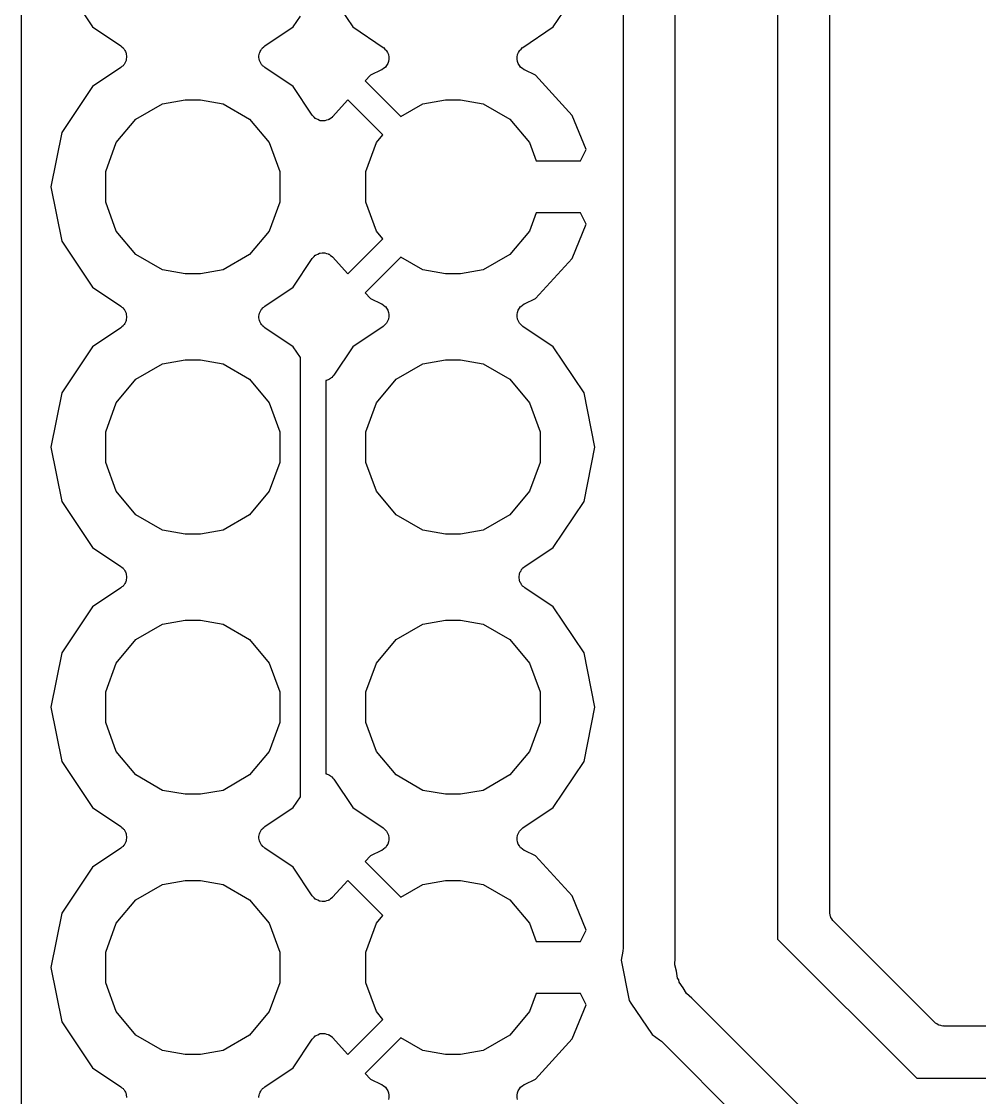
# Model space of a CAD drawing. Extents: x 100.4 to 155.6, y -99.6 to -35.4.
# Drawn here: x 100.56 to 109.91, y -67.5 to -57 of the extents above; entities that cross this region are included whole.
import ezdxf

# ---------------------------------------------------------------- set-up
doc = ezdxf.new("R2010")
doc.units = 0
doc.header["$MEASUREMENT"] = 0
doc.layers.add('BLACK', color=7, linetype='CONTINUOUS')

msp = doc.modelspace()

# ---------------------------------------------------------------- linework, layer by layer
at = {"layer": 'BLACK', "linetype": 'CONTINUOUS'}
for p, q in [((100.558, -94.0329), (100.558, -40.9671)), ((107.939, -48.6013), (107.939, -65.9523)), ((108.447, -65.6892), (108.447, -48.6912)), ((106.939, -66.1375), (106.939, -48.7866)), ((106.431, -49.0496), (106.431, -66.0476)), ((100.951, -56.5999), (101.251, -57.0491)), ((105.749, -57.0491), (106.049, -56.5999)), ((103.606, -56.7717), (103.791, -57.0491)), ((103.209, -57.0491), (103.28, -56.9429)), ((101.251, -57.0491), (101.528, -57.2344)), ((102.932, -57.2344), (103.209, -57.0491)), ((103.791, -57.0491), (104.089, -57.2482)), ((105.451, -57.2482), (105.749, -57.0491)), ((101.528, -57.2344), (101.538, -57.244)), ((102.922, -57.244), (102.932, -57.2344)), ((101.538, -57.244), (101.55, -57.2522)), ((101.55, -57.2522), (101.554, -57.2591)), ((101.554, -57.2591), (101.56, -57.2649)), ((101.56, -57.2649), (101.566, -57.2773)), ((101.566, -57.2773), (101.574, -57.2889)), ((101.574, -57.2889), (101.576, -57.297)), ((101.576, -57.297), (101.58, -57.3045)), ((101.58, -57.3045), (101.581, -57.3182)), ((101.581, -57.3182), (101.584, -57.3317)), ((101.584, -57.3317), (101.584, -57.34)), ((101.584, -57.34), (101.584, -57.3483)), ((102.876, -57.3317), (102.879, -57.3182)), ((102.876, -57.34), (102.876, -57.3317)), ((102.876, -57.3483), (102.876, -57.34)), ((102.879, -57.3182), (102.88, -57.3045)), ((102.88, -57.3045), (102.884, -57.297)), ((102.884, -57.297), (102.886, -57.2889)), ((102.886, -57.2889), (102.894, -57.2773)), ((102.894, -57.2773), (102.9, -57.2649)), ((102.9, -57.2649), (102.906, -57.2591)), ((102.906, -57.2591), (102.91, -57.2522)), ((102.91, -57.2522), (102.922, -57.244)), ((104.089, -57.2482), (104.09, -57.2491)), ((104.09, -57.2491), (104.091, -57.2496)), ((104.091, -57.2496), (104.106, -57.2643)), ((104.106, -57.2643), (104.121, -57.2787)), ((104.121, -57.2787), (104.121, -57.2798)), ((104.121, -57.2798), (104.122, -57.2807)), ((104.122, -57.2807), (104.131, -57.2996)), ((104.131, -57.2996), (104.14, -57.3183)), ((104.14, -57.3183), (104.141, -57.3195)), ((104.141, -57.3195), (104.141, -57.3206)), ((104.141, -57.3206), (104.143, -57.3414)), ((104.143, -57.3414), (104.145, -57.3621)), ((105.395, -57.3621), (105.397, -57.3414)), ((105.397, -57.3414), (105.399, -57.3206)), ((105.399, -57.3195), (105.4, -57.3183)), ((105.399, -57.3206), (105.399, -57.3195)), ((105.4, -57.3183), (105.409, -57.2996)), ((105.409, -57.2996), (105.418, -57.2807)), ((105.418, -57.2807), (105.419, -57.2798)), ((105.419, -57.2787), (105.434, -57.2643)), ((105.419, -57.2798), (105.419, -57.2787)), ((105.434, -57.2643), (105.449, -57.2496)), ((105.449, -57.2496), (105.45, -57.2491)), ((105.45, -57.2491), (105.451, -57.2482)), ((101.528, -57.4456), (101.251, -57.6309)), ((101.538, -57.436), (101.528, -57.4456)), ((101.55, -57.4278), (101.538, -57.436)), ((101.554, -57.4209), (101.55, -57.4278)), ((101.56, -57.4151), (101.554, -57.4209)), ((101.566, -57.4027), (101.56, -57.4151)), ((101.574, -57.3911), (101.566, -57.4027)), ((101.576, -57.383), (101.574, -57.3911)), ((101.58, -57.3755), (101.576, -57.383)), ((101.581, -57.3618), (101.58, -57.3755)), ((101.584, -57.3483), (101.581, -57.3618)), ((102.879, -57.3618), (102.876, -57.3483)), ((102.88, -57.3755), (102.879, -57.3618)), ((102.884, -57.383), (102.88, -57.3755)), ((102.886, -57.3911), (102.884, -57.383)), ((102.894, -57.4027), (102.886, -57.3911)), ((102.9, -57.4151), (102.894, -57.4027)), ((102.906, -57.4209), (102.9, -57.4151)), ((102.91, -57.4278), (102.906, -57.4209)), ((102.922, -57.436), (102.91, -57.4278)), ((102.932, -57.4456), (102.922, -57.436)), ((103.209, -57.6309), (102.932, -57.4456)), ((104.109, -57.4434), (104.091, -57.4554)), ((104.11, -57.4417), (104.109, -57.4424)), ((104.109, -57.4424), (104.109, -57.4434)), ((104.122, -57.4243), (104.11, -57.4417)), ((104.134, -57.4072), (104.122, -57.4243)), ((104.135, -57.405), (104.134, -57.406)), ((104.134, -57.406), (104.134, -57.4072)), ((104.14, -57.3847), (104.135, -57.405)), ((104.145, -57.3646), (104.14, -57.3847)), ((104.145, -57.3621), (104.145, -57.3633)), ((104.145, -57.3633), (104.145, -57.3646)), ((105.395, -57.3633), (105.395, -57.3621)), ((105.395, -57.3646), (105.395, -57.3633)), ((105.4, -57.3847), (105.395, -57.3646)), ((105.405, -57.405), (105.4, -57.3847)), ((105.406, -57.406), (105.405, -57.405)), ((105.406, -57.4072), (105.406, -57.406)), ((105.418, -57.4243), (105.406, -57.4072)), ((105.43, -57.4417), (105.418, -57.4243)), ((105.431, -57.4424), (105.43, -57.4417)), ((105.431, -57.4434), (105.431, -57.4424)), ((105.449, -57.4554), (105.431, -57.4434)), ((103.965, -57.519), (103.913, -57.5764)), ((104.072, -57.4688), (103.965, -57.519)), ((104.073, -57.4681), (104.072, -57.4688)), ((104.075, -57.4677), (104.073, -57.4681)), ((104.091, -57.4554), (104.075, -57.4677)), ((105.465, -57.4677), (105.449, -57.4554)), ((105.467, -57.4681), (105.465, -57.4677)), ((105.468, -57.4688), (105.467, -57.4681)), ((105.575, -57.519), (105.468, -57.4688)), ((105.933, -57.9122), (105.575, -57.519)), ((101.251, -57.6309), (100.951, -58.0801)), ((103.396, -57.9103), (103.209, -57.6309)), ((103.913, -57.5764), (104.016, -57.6793)), ((101.935, -57.7989), (102.156, -57.76)), ((102.156, -57.76), (102.304, -57.76)), ((102.304, -57.76), (102.525, -57.7989)), ((103.745, -57.7614), (103.595, -57.9253)), ((103.839, -57.8561), (103.745, -57.7614)), ((104.016, -57.6793), (104.016, -57.6793)), ((104.016, -57.6793), (104.26, -57.9231)), ((104.475, -57.7989), (104.696, -57.76)), ((104.696, -57.76), (104.844, -57.76)), ((104.844, -57.76), (105.065, -57.7989)), ((101.675, -57.9488), (101.935, -57.7989)), ((102.525, -57.7989), (102.785, -57.9488)), ((104.086, -58.1028), (103.839, -57.8561)), ((103.839, -57.8561), (103.839, -57.8561)), ((104.26, -57.9231), (104.475, -57.7989)), ((105.065, -57.7989), (105.325, -57.9488)), ((101.483, -58.1784), (101.675, -57.9488)), ((102.785, -57.9488), (102.977, -58.1784)), ((103.399, -57.9135), (103.396, -57.9103)), ((103.401, -57.9174), (103.399, -57.9135)), ((103.414, -57.9294), (103.401, -57.9174)), ((103.426, -57.9422), (103.414, -57.9294)), ((103.43, -57.9441), (103.426, -57.9422)), ((103.433, -57.9471), (103.43, -57.9441)), ((103.45, -57.9538), (103.433, -57.9471)), ((103.466, -57.9617), (103.45, -57.9538)), ((103.47, -57.9622), (103.466, -57.9617)), ((103.474, -57.9639), (103.47, -57.9622)), ((103.492, -57.9646), (103.474, -57.9639)), ((103.51, -57.9665), (103.492, -57.9646)), ((103.514, -57.9655), (103.51, -57.9665)), ((103.518, -57.9657), (103.514, -57.9655)), ((103.535, -57.9603), (103.518, -57.9657)), ((103.553, -57.956), (103.535, -57.9603)), ((103.556, -57.9536), (103.553, -57.956)), ((103.56, -57.9523), (103.556, -57.9536)), ((103.574, -57.9414), (103.56, -57.9523)), ((103.589, -57.9315), (103.574, -57.9414)), ((103.592, -57.928), (103.589, -57.9315)), ((103.595, -57.9253), (103.592, -57.928)), ((105.325, -57.9488), (105.517, -58.1784)), ((106.071, -58.2466), (105.933, -57.9122)), ((100.951, -58.0801), (100.845, -58.61)), ((101.38, -58.4601), (101.483, -58.1784)), ((102.977, -58.1784), (103.08, -58.4601)), ((103.92, -58.4601), (104.023, -58.1784)), ((104.023, -58.1784), (104.086, -58.1028)), ((105.517, -58.1784), (105.582, -58.356)), ((106.014, -58.356), (106.071, -58.2466)), ((105.582, -58.356), (106.014, -58.356)), ((101.38, -58.7599), (101.38, -58.4601)), ((103.08, -58.4601), (103.08, -58.7599)), ((103.92, -58.7599), (103.92, -58.4601)), ((100.845, -58.61), (100.951, -59.1399)), ((101.483, -59.0416), (101.38, -58.7599)), ((103.08, -58.7599), (102.977, -59.0416)), ((104.023, -59.0416), (103.92, -58.7599)), ((105.582, -58.864), (105.517, -59.0416)), ((106.014, -58.864), (105.582, -58.864)), ((106.071, -58.9734), (106.014, -58.864)), ((105.933, -59.3078), (106.071, -58.9734)), ((101.675, -59.2712), (101.483, -59.0416)), ((102.977, -59.0416), (102.785, -59.2712)), ((103.745, -59.4586), (104.086, -59.1172)), ((104.086, -59.1172), (104.023, -59.0416)), ((105.517, -59.0416), (105.325, -59.2712)), ((100.951, -59.1399), (101.251, -59.5891)), ((101.935, -59.4211), (101.675, -59.2712)), ((102.785, -59.2712), (102.525, -59.4211)), ((103.209, -59.5891), (103.396, -59.3097)), ((103.396, -59.3097), (103.399, -59.3065)), ((103.399, -59.3065), (103.401, -59.3026)), ((103.401, -59.3026), (103.414, -59.2906)), ((103.414, -59.2906), (103.426, -59.2778)), ((103.426, -59.2778), (103.43, -59.2759)), ((103.43, -59.2759), (103.433, -59.2729)), ((103.433, -59.2729), (103.45, -59.2662)), ((103.45, -59.2662), (103.466, -59.2583)), ((103.466, -59.2583), (103.47, -59.2578)), ((103.47, -59.2578), (103.474, -59.2561)), ((103.474, -59.2561), (103.492, -59.2554)), ((103.492, -59.2554), (103.51, -59.2535)), ((103.51, -59.2535), (103.514, -59.2545)), ((103.514, -59.2545), (103.518, -59.2543)), ((103.518, -59.2543), (103.535, -59.2597)), ((103.535, -59.2597), (103.553, -59.264)), ((103.553, -59.264), (103.556, -59.2664)), ((103.556, -59.2664), (103.56, -59.2677)), ((103.56, -59.2677), (103.574, -59.2786)), ((103.574, -59.2786), (103.589, -59.2885)), ((103.589, -59.2885), (103.592, -59.292)), ((103.592, -59.292), (103.595, -59.2947)), ((103.595, -59.2947), (103.745, -59.4586)), ((104.26, -59.2969), (103.913, -59.6436)), ((104.475, -59.4211), (104.26, -59.2969)), ((105.325, -59.2712), (105.065, -59.4211)), ((105.575, -59.701), (105.933, -59.3078)), ((102.156, -59.46), (101.935, -59.4211)), ((102.525, -59.4211), (102.304, -59.46)), ((104.696, -59.46), (104.475, -59.4211)), ((105.065, -59.4211), (104.844, -59.46)), ((102.304, -59.46), (102.156, -59.46)), ((104.844, -59.46), (104.696, -59.46)), ((101.251, -59.5891), (101.528, -59.7744)), ((102.932, -59.7744), (103.209, -59.5891)), ((103.913, -59.6436), (103.965, -59.701)), ((103.965, -59.701), (104.072, -59.7512)), ((104.072, -59.7512), (104.073, -59.7519)), ((104.073, -59.7519), (104.075, -59.7523)), ((104.075, -59.7523), (104.091, -59.7646)), ((105.449, -59.7646), (105.465, -59.7523)), ((105.465, -59.7523), (105.467, -59.7519)), ((105.467, -59.7519), (105.468, -59.7512)), ((105.468, -59.7512), (105.575, -59.701)), ((101.528, -59.7744), (101.538, -59.784)), ((101.538, -59.784), (101.55, -59.7922)), ((101.55, -59.7922), (101.554, -59.7991)), ((101.554, -59.7991), (101.56, -59.8049)), ((101.56, -59.8049), (101.566, -59.8173)), ((101.566, -59.8173), (101.574, -59.8289)), ((101.574, -59.8289), (101.576, -59.837)), ((101.576, -59.837), (101.58, -59.8445)), ((101.58, -59.8445), (101.581, -59.8582)), ((101.581, -59.8582), (101.584, -59.8717)), ((102.876, -59.8717), (102.879, -59.8582)), ((102.879, -59.8582), (102.88, -59.8445)), ((102.88, -59.8445), (102.884, -59.837)), ((102.884, -59.837), (102.886, -59.8289)), ((102.886, -59.8289), (102.894, -59.8173)), ((102.894, -59.8173), (102.9, -59.8049)), ((102.9, -59.8049), (102.906, -59.7991)), ((102.906, -59.7991), (102.91, -59.7922)), ((102.91, -59.7922), (102.922, -59.784)), ((102.922, -59.784), (102.932, -59.7744)), ((104.091, -59.7646), (104.109, -59.7766)), ((104.109, -59.7766), (104.109, -59.7776)), ((104.109, -59.7776), (104.11, -59.7783)), ((104.11, -59.7783), (104.122, -59.7957)), ((104.122, -59.7957), (104.134, -59.8128)), ((104.134, -59.8128), (104.134, -59.814)), ((104.134, -59.814), (104.135, -59.815)), ((104.135, -59.815), (104.14, -59.8353)), ((104.14, -59.8353), (104.145, -59.8554)), ((104.145, -59.8579), (104.143, -59.8786)), ((104.145, -59.8554), (104.145, -59.8567)), ((104.145, -59.8567), (104.145, -59.8579)), ((105.395, -59.8554), (105.4, -59.8353)), ((105.395, -59.8567), (105.395, -59.8554)), ((105.395, -59.8579), (105.395, -59.8567)), ((105.397, -59.8786), (105.395, -59.8579)), ((105.4, -59.8353), (105.405, -59.815)), ((105.405, -59.815), (105.406, -59.814)), ((105.406, -59.8128), (105.418, -59.7957)), ((105.406, -59.814), (105.406, -59.8128)), ((105.418, -59.7957), (105.43, -59.7783)), ((105.43, -59.7783), (105.431, -59.7776)), ((105.431, -59.7766), (105.449, -59.7646)), ((105.431, -59.7776), (105.431, -59.7766)), ((101.55, -59.9678), (101.538, -59.976)), ((101.554, -59.9609), (101.55, -59.9678)), ((101.56, -59.9551), (101.554, -59.9609)), ((101.566, -59.9427), (101.56, -59.9551)), ((101.574, -59.9311), (101.566, -59.9427)), ((101.576, -59.923), (101.574, -59.9311)), ((101.58, -59.9155), (101.576, -59.923)), ((101.581, -59.9018), (101.58, -59.9155)), ((101.584, -59.8883), (101.581, -59.9018)), ((101.584, -59.8717), (101.584, -59.88)), ((101.584, -59.88), (101.584, -59.8883)), ((102.876, -59.88), (102.876, -59.8717)), ((102.876, -59.8883), (102.876, -59.88)), ((102.879, -59.9018), (102.876, -59.8883)), ((102.88, -59.9155), (102.879, -59.9018)), ((102.884, -59.923), (102.88, -59.9155)), ((102.886, -59.9311), (102.884, -59.923)), ((102.894, -59.9427), (102.886, -59.9311)), ((102.9, -59.9551), (102.894, -59.9427)), ((102.906, -59.9609), (102.9, -59.9551)), ((102.91, -59.9678), (102.906, -59.9609)), ((102.922, -59.976), (102.91, -59.9678)), ((104.089, -59.9718), (103.791, -60.1709)), ((104.09, -59.9709), (104.089, -59.9718)), ((104.091, -59.9704), (104.09, -59.9709)), ((104.106, -59.9557), (104.091, -59.9704)), ((104.121, -59.9413), (104.106, -59.9557)), ((104.122, -59.9393), (104.121, -59.9402)), ((104.121, -59.9402), (104.121, -59.9413)), ((104.131, -59.9204), (104.122, -59.9393)), ((104.14, -59.9017), (104.131, -59.9204)), ((104.141, -59.9005), (104.14, -59.9017)), ((104.143, -59.8786), (104.141, -59.8994)), ((104.141, -59.8994), (104.141, -59.9005)), ((105.399, -59.8994), (105.397, -59.8786)), ((105.399, -59.9005), (105.399, -59.8994)), ((105.4, -59.9017), (105.399, -59.9005)), ((105.409, -59.9204), (105.4, -59.9017)), ((105.418, -59.9393), (105.409, -59.9204)), ((105.419, -59.9402), (105.418, -59.9393)), ((105.419, -59.9413), (105.419, -59.9402)), ((105.434, -59.9557), (105.419, -59.9413)), ((105.449, -59.9704), (105.434, -59.9557)), ((105.45, -59.9709), (105.449, -59.9704)), ((105.451, -59.9718), (105.45, -59.9709)), ((105.749, -60.1709), (105.451, -59.9718)), ((101.528, -59.9856), (101.251, -60.1709)), ((101.538, -59.976), (101.528, -59.9856)), ((102.932, -59.9856), (102.922, -59.976)), ((103.209, -60.1709), (102.932, -59.9856)), ((101.251, -60.1709), (100.951, -60.6201)), ((103.28, -60.2771), (103.209, -60.1709)), ((103.791, -60.1709), (103.606, -60.4483)), ((106.049, -60.6201), (105.749, -60.1709)), ((103.28, -64.5629), (103.28, -60.2771)), ((101.675, -60.4888), (101.935, -60.3389)), ((101.935, -60.3389), (102.156, -60.3)), ((102.156, -60.3), (102.304, -60.3)), ((102.304, -60.3), (102.525, -60.3389)), ((102.525, -60.3389), (102.785, -60.4888)), ((104.215, -60.4888), (104.475, -60.3389)), ((104.475, -60.3389), (104.696, -60.3)), ((104.696, -60.3), (104.844, -60.3)), ((104.844, -60.3), (105.065, -60.3389)), ((105.065, -60.3389), (105.325, -60.4888)), ((101.483, -60.7184), (101.675, -60.4888)), ((102.785, -60.4888), (102.977, -60.7184)), ((103.543, -60.496), (103.536, -60.4997)), ((103.551, -60.494), (103.543, -60.496)), ((103.563, -60.4863), (103.551, -60.494)), ((103.575, -60.4802), (103.563, -60.4863)), ((103.581, -60.4741), (103.575, -60.4802)), ((103.588, -60.4695), (103.581, -60.4741)), ((103.596, -60.4583), (103.588, -60.4695)), ((103.606, -60.4483), (103.596, -60.4583)), ((104.023, -60.7184), (104.215, -60.4888)), ((105.325, -60.4888), (105.517, -60.7184)), ((103.536, -60.4997), (103.53, -60.5003)), ((103.53, -60.5003), (103.53, -64.3397)), ((100.951, -60.6201), (100.845, -61.15)), ((106.155, -61.15), (106.049, -60.6201)), ((101.38, -61.0001), (101.483, -60.7184)), ((102.977, -60.7184), (103.08, -61.0001)), ((103.92, -61.0001), (104.023, -60.7184)), ((105.517, -60.7184), (105.62, -61.0001)), ((101.38, -61.2999), (101.38, -61.0001)), ((103.08, -61.0001), (103.08, -61.2999)), ((103.92, -61.2999), (103.92, -61.0001)), ((105.62, -61.0001), (105.62, -61.2999)), ((100.845, -61.15), (100.951, -61.6799)), ((106.049, -61.6799), (106.155, -61.15)), ((101.483, -61.5816), (101.38, -61.2999)), ((103.08, -61.2999), (102.977, -61.5816)), ((104.023, -61.5816), (103.92, -61.2999)), ((105.62, -61.2999), (105.517, -61.5816)), ((101.675, -61.8112), (101.483, -61.5816)), ((102.977, -61.5816), (102.785, -61.8112)), ((104.215, -61.8112), (104.023, -61.5816)), ((105.517, -61.5816), (105.325, -61.8112)), ((100.951, -61.6799), (101.251, -62.1291)), ((105.749, -62.1291), (106.049, -61.6799)), ((101.935, -61.9611), (101.675, -61.8112)), ((102.785, -61.8112), (102.525, -61.9611)), ((104.475, -61.9611), (104.215, -61.8112)), ((105.325, -61.8112), (105.065, -61.9611)), ((102.156, -62), (101.935, -61.9611)), ((102.525, -61.9611), (102.304, -62)), ((104.696, -62), (104.475, -61.9611)), ((105.065, -61.9611), (104.844, -62)), ((102.304, -62), (102.156, -62)), ((104.844, -62), (104.696, -62)), ((101.251, -62.1291), (101.528, -62.3144)), ((105.472, -62.3144), (105.749, -62.1291)), ((101.528, -62.3144), (101.538, -62.324)), ((101.538, -62.324), (101.55, -62.3322)), ((101.55, -62.3322), (101.554, -62.3391)), ((101.554, -62.3391), (101.56, -62.3449)), ((101.56, -62.3449), (101.566, -62.3573)), ((101.566, -62.3573), (101.574, -62.3689)), ((101.574, -62.3689), (101.576, -62.377)), ((101.576, -62.377), (101.58, -62.3845)), ((101.58, -62.3845), (101.581, -62.3982)), ((105.419, -62.3982), (105.42, -62.3845)), ((105.42, -62.3845), (105.424, -62.377)), ((105.424, -62.377), (105.426, -62.3689)), ((105.426, -62.3689), (105.434, -62.3573)), ((105.434, -62.3573), (105.44, -62.3449)), ((105.44, -62.3449), (105.446, -62.3391)), ((105.446, -62.3391), (105.45, -62.3322)), ((105.45, -62.3322), (105.462, -62.324)), ((105.462, -62.324), (105.472, -62.3144)), ((101.566, -62.4827), (101.56, -62.4951)), ((101.574, -62.4711), (101.566, -62.4827)), ((101.576, -62.463), (101.574, -62.4711)), ((101.58, -62.4555), (101.576, -62.463)), ((101.581, -62.4418), (101.58, -62.4555)), ((101.581, -62.3982), (101.584, -62.4117)), ((101.584, -62.4283), (101.581, -62.4418)), ((101.584, -62.4117), (101.584, -62.42)), ((101.584, -62.42), (101.584, -62.4283)), ((105.416, -62.4117), (105.419, -62.3982)), ((105.416, -62.42), (105.416, -62.4117)), ((105.416, -62.4283), (105.416, -62.42)), ((105.419, -62.4418), (105.416, -62.4283)), ((105.42, -62.4555), (105.419, -62.4418)), ((105.424, -62.463), (105.42, -62.4555)), ((105.426, -62.4711), (105.424, -62.463)), ((105.434, -62.4827), (105.426, -62.4711)), ((105.44, -62.4951), (105.434, -62.4827)), ((101.528, -62.5256), (101.251, -62.7109)), ((101.538, -62.516), (101.528, -62.5256)), ((101.55, -62.5078), (101.538, -62.516)), ((101.554, -62.5009), (101.55, -62.5078)), ((101.56, -62.4951), (101.554, -62.5009)), ((105.446, -62.5009), (105.44, -62.4951)), ((105.45, -62.5078), (105.446, -62.5009)), ((105.462, -62.516), (105.45, -62.5078)), ((105.472, -62.5256), (105.462, -62.516)), ((105.749, -62.7109), (105.472, -62.5256)), ((101.251, -62.7109), (100.951, -63.1601)), ((106.049, -63.1601), (105.749, -62.7109)), ((101.675, -63.0288), (101.935, -62.8789)), ((101.935, -62.8789), (102.156, -62.84)), ((102.156, -62.84), (102.304, -62.84)), ((102.304, -62.84), (102.525, -62.8789)), ((102.525, -62.8789), (102.785, -63.0288)), ((104.215, -63.0288), (104.475, -62.8789)), ((104.475, -62.8789), (104.696, -62.84)), ((104.696, -62.84), (104.844, -62.84)), ((104.844, -62.84), (105.065, -62.8789)), ((105.065, -62.8789), (105.325, -63.0288)), ((101.483, -63.2584), (101.675, -63.0288)), ((102.785, -63.0288), (102.977, -63.2584)), ((104.023, -63.2584), (104.215, -63.0288)), ((105.325, -63.0288), (105.517, -63.2584)), ((100.951, -63.1601), (100.845, -63.69)), ((106.155, -63.69), (106.049, -63.1601)), ((101.38, -63.5401), (101.483, -63.2584)), ((102.977, -63.2584), (103.08, -63.5401)), ((103.92, -63.5401), (104.023, -63.2584)), ((105.517, -63.2584), (105.62, -63.5401)), ((101.38, -63.8399), (101.38, -63.5401)), ((103.08, -63.5401), (103.08, -63.8399)), ((103.92, -63.8399), (103.92, -63.5401)), ((105.62, -63.5401), (105.62, -63.8399)), ((100.845, -63.69), (100.951, -64.2199)), ((106.049, -64.2199), (106.155, -63.69)), ((101.483, -64.1216), (101.38, -63.8399)), ((103.08, -63.8399), (102.977, -64.1216)), ((104.023, -64.1216), (103.92, -63.8399)), ((105.62, -63.8399), (105.517, -64.1216)), ((101.675, -64.3512), (101.483, -64.1216)), ((102.977, -64.1216), (102.785, -64.3512)), ((104.215, -64.3512), (104.023, -64.1216)), ((105.517, -64.1216), (105.325, -64.3512)), ((100.951, -64.2199), (101.251, -64.6691)), ((105.749, -64.6691), (106.049, -64.2199)), ((101.935, -64.5011), (101.675, -64.3512)), ((102.785, -64.3512), (102.525, -64.5011)), ((103.53, -64.3397), (103.536, -64.3403)), ((103.536, -64.3403), (103.543, -64.344)), ((103.543, -64.344), (103.551, -64.346)), ((103.551, -64.346), (103.563, -64.3537)), ((103.563, -64.3537), (103.575, -64.3598)), ((103.575, -64.3598), (103.581, -64.3659)), ((103.581, -64.3659), (103.588, -64.3705)), ((103.588, -64.3705), (103.596, -64.3817)), ((103.596, -64.3817), (103.606, -64.3917)), ((104.475, -64.5011), (104.215, -64.3512)), ((105.325, -64.3512), (105.065, -64.5011)), ((103.606, -64.3917), (103.791, -64.6691)), ((102.156, -64.54), (101.935, -64.5011)), ((102.304, -64.54), (102.156, -64.54)), ((102.525, -64.5011), (102.304, -64.54)), ((103.209, -64.6691), (103.28, -64.5629)), ((104.696, -64.54), (104.475, -64.5011)), ((104.844, -64.54), (104.696, -64.54)), ((105.065, -64.5011), (104.844, -64.54)), ((101.251, -64.6691), (101.528, -64.8544)), ((102.932, -64.8544), (103.209, -64.6691)), ((103.791, -64.6691), (104.089, -64.8682)), ((105.451, -64.8682), (105.749, -64.6691)), ((101.528, -64.8544), (101.538, -64.864)), ((101.538, -64.864), (101.55, -64.8722)), ((101.55, -64.8722), (101.554, -64.8791)), ((101.554, -64.8791), (101.56, -64.8849)), ((101.56, -64.8849), (101.566, -64.8973)), ((101.566, -64.8973), (101.574, -64.9089)), ((101.574, -64.9089), (101.576, -64.917)), ((102.884, -64.917), (102.886, -64.9089)), ((102.886, -64.9089), (102.894, -64.8973)), ((102.894, -64.8973), (102.9, -64.8849)), ((102.9, -64.8849), (102.906, -64.8791)), ((102.906, -64.8791), (102.91, -64.8722)), ((102.91, -64.8722), (102.922, -64.864)), ((102.922, -64.864), (102.932, -64.8544)), ((104.089, -64.8682), (104.09, -64.8691)), ((104.09, -64.8691), (104.091, -64.8696)), ((104.091, -64.8696), (104.106, -64.8843)), ((104.106, -64.8843), (104.121, -64.8987)), ((104.121, -64.8987), (104.121, -64.8998)), ((104.121, -64.8998), (104.122, -64.9007)), ((104.122, -64.9007), (104.131, -64.9196)), ((105.409, -64.9196), (105.418, -64.9007)), ((105.418, -64.9007), (105.419, -64.8998)), ((105.419, -64.8987), (105.434, -64.8843)), ((105.419, -64.8998), (105.419, -64.8987)), ((105.434, -64.8843), (105.449, -64.8696)), ((105.449, -64.8696), (105.45, -64.8691)), ((105.45, -64.8691), (105.451, -64.8682)), ((101.574, -65.0111), (101.566, -65.0227)), ((101.576, -65.003), (101.574, -65.0111)), ((101.576, -64.917), (101.58, -64.9245)), ((101.58, -64.9955), (101.576, -65.003)), ((101.58, -64.9245), (101.581, -64.9382)), ((101.581, -64.9818), (101.58, -64.9955)), ((101.581, -64.9382), (101.584, -64.9517)), ((101.584, -64.9683), (101.581, -64.9818)), ((101.584, -64.9517), (101.584, -64.96)), ((101.584, -64.96), (101.584, -64.9683)), ((102.876, -64.9517), (102.879, -64.9382)), ((102.876, -64.96), (102.876, -64.9517)), ((102.876, -64.9683), (102.876, -64.96)), ((102.879, -64.9818), (102.876, -64.9683)), ((102.879, -64.9382), (102.88, -64.9245)), ((102.88, -64.9955), (102.879, -64.9818)), ((102.88, -64.9245), (102.884, -64.917)), ((102.884, -65.003), (102.88, -64.9955)), ((102.886, -65.0111), (102.884, -65.003)), ((102.894, -65.0227), (102.886, -65.0111)), ((104.131, -64.9196), (104.14, -64.9383)), ((104.14, -65.0047), (104.135, -65.025)), ((104.14, -64.9383), (104.141, -64.9395)), ((104.145, -64.9846), (104.14, -65.0047)), ((104.141, -64.9395), (104.141, -64.9406)), ((104.141, -64.9406), (104.143, -64.9614)), ((104.143, -64.9614), (104.145, -64.9821)), ((104.145, -64.9821), (104.145, -64.9833)), ((104.145, -64.9833), (104.145, -64.9846)), ((105.395, -64.9821), (105.397, -64.9614)), ((105.395, -64.9833), (105.395, -64.9821)), ((105.395, -64.9846), (105.395, -64.9833)), ((105.4, -65.0047), (105.395, -64.9846)), ((105.397, -64.9614), (105.399, -64.9406)), ((105.399, -64.9395), (105.4, -64.9383)), ((105.399, -64.9406), (105.399, -64.9395)), ((105.4, -64.9383), (105.409, -64.9196)), ((105.405, -65.025), (105.4, -65.0047)), ((101.528, -65.0656), (101.251, -65.2509)), ((101.538, -65.056), (101.528, -65.0656)), ((101.55, -65.0478), (101.538, -65.056)), ((101.554, -65.0409), (101.55, -65.0478)), ((101.56, -65.0351), (101.554, -65.0409)), ((101.566, -65.0227), (101.56, -65.0351)), ((102.9, -65.0351), (102.894, -65.0227)), ((102.906, -65.0409), (102.9, -65.0351)), ((102.91, -65.0478), (102.906, -65.0409)), ((102.922, -65.056), (102.91, -65.0478)), ((102.932, -65.0656), (102.922, -65.056)), ((103.209, -65.2509), (102.932, -65.0656)), ((104.072, -65.0888), (103.965, -65.139)), ((104.073, -65.0881), (104.072, -65.0888)), ((104.075, -65.0877), (104.073, -65.0881)), ((104.091, -65.0754), (104.075, -65.0877)), ((104.109, -65.0634), (104.091, -65.0754)), ((104.11, -65.0617), (104.109, -65.0624)), ((104.109, -65.0624), (104.109, -65.0634)), ((104.122, -65.0443), (104.11, -65.0617)), ((104.134, -65.0272), (104.122, -65.0443)), ((104.135, -65.025), (104.134, -65.026)), ((104.134, -65.026), (104.134, -65.0272)), ((105.406, -65.026), (105.405, -65.025)), ((105.406, -65.0272), (105.406, -65.026)), ((105.418, -65.0443), (105.406, -65.0272)), ((105.43, -65.0617), (105.418, -65.0443)), ((105.431, -65.0624), (105.43, -65.0617)), ((105.431, -65.0634), (105.431, -65.0624)), ((105.449, -65.0754), (105.431, -65.0634)), ((105.465, -65.0877), (105.449, -65.0754)), ((105.467, -65.0881), (105.465, -65.0877)), ((105.468, -65.0888), (105.467, -65.0881)), ((105.575, -65.139), (105.468, -65.0888)), ((103.965, -65.139), (103.913, -65.1964)), ((103.913, -65.1964), (104.016, -65.2993)), ((105.933, -65.5322), (105.575, -65.139)), ((101.251, -65.2509), (100.951, -65.7001)), ((103.396, -65.5303), (103.209, -65.2509)), ((104.016, -65.2993), (104.016, -65.2993)), ((104.016, -65.2993), (104.26, -65.5431)), ((101.675, -65.5688), (101.935, -65.4189)), ((101.935, -65.4189), (102.156, -65.38)), ((102.156, -65.38), (102.304, -65.38)), ((102.304, -65.38), (102.525, -65.4189)), ((102.525, -65.4189), (102.785, -65.5688)), ((103.745, -65.3814), (103.595, -65.5453)), ((103.839, -65.4761), (103.745, -65.3814)), ((104.26, -65.5431), (104.475, -65.4189)), ((104.475, -65.4189), (104.696, -65.38)), ((104.696, -65.38), (104.844, -65.38)), ((104.844, -65.38), (105.065, -65.4189)), ((105.065, -65.4189), (105.325, -65.5688)), ((103.399, -65.5335), (103.396, -65.5303)), ((103.401, -65.5374), (103.399, -65.5335)), ((103.414, -65.5494), (103.401, -65.5374)), ((104.086, -65.7228), (103.839, -65.4761)), ((103.839, -65.4761), (103.839, -65.4761)), ((106.071, -65.8666), (105.933, -65.5322)), ((101.483, -65.7984), (101.675, -65.5688)), ((102.785, -65.5688), (102.977, -65.7984)), ((103.426, -65.5622), (103.414, -65.5494)), ((103.43, -65.5641), (103.426, -65.5622)), ((103.433, -65.5671), (103.43, -65.5641)), ((103.45, -65.5738), (103.433, -65.5671)), ((103.466, -65.5817), (103.45, -65.5738)), ((103.47, -65.5822), (103.466, -65.5817)), ((103.474, -65.5838), (103.47, -65.5822)), ((103.492, -65.5846), (103.474, -65.5838)), ((103.51, -65.5865), (103.492, -65.5846)), ((103.514, -65.5855), (103.51, -65.5865)), ((103.518, -65.5857), (103.514, -65.5855)), ((103.535, -65.5803), (103.518, -65.5857)), ((103.553, -65.576), (103.535, -65.5803)), ((103.556, -65.5736), (103.553, -65.576)), ((103.56, -65.5723), (103.556, -65.5736)), ((103.574, -65.5614), (103.56, -65.5723)), ((103.589, -65.5515), (103.574, -65.5614)), ((103.592, -65.548), (103.589, -65.5515)), ((103.595, -65.5453), (103.592, -65.548)), ((105.325, -65.5688), (105.517, -65.7984)), ((100.951, -65.7001), (100.845, -66.23)), ((104.023, -65.7984), (104.086, -65.7228)), ((108.448, -65.6948), (108.447, -65.6892)), ((108.448, -65.7003), (108.448, -65.6948)), ((108.452, -65.7163), (108.448, -65.7003)), ((108.455, -65.7327), (108.452, -65.7163)), ((108.458, -65.7375), (108.455, -65.7327)), ((108.459, -65.7429), (108.458, -65.7375)), ((108.469, -65.7565), (108.459, -65.7429)), ((101.38, -66.0801), (101.483, -65.7984)), ((102.977, -65.7984), (103.08, -66.0801)), ((103.92, -66.0801), (104.023, -65.7984)), ((105.517, -65.7984), (105.582, -65.976)), ((108.477, -65.7709), (108.469, -65.7565)), ((108.481, -65.7745), (108.477, -65.7709)), ((108.485, -65.7791), (108.481, -65.7745)), ((109.471, -66.7652), (108.485, -65.7791)), ((106.014, -65.976), (106.071, -65.8666)), ((107.939, -65.9523), (109.298, -67.3104)), ((105.582, -65.976), (106.014, -65.976)), ((106.431, -66.0476), (106.429, -66.0599)), ((106.429, -66.0599), (106.429, -66.0724)), ((101.38, -66.3799), (101.38, -66.0801)), ((103.08, -66.0801), (103.08, -66.3799)), ((103.92, -66.3799), (103.92, -66.0801)), ((106.429, -66.0724), (106.412, -66.1594)), ((106.412, -66.1594), (106.49, -66.5527)), ((106.934, -66.2036), (106.939, -66.1375)), ((100.845, -66.23), (100.951, -66.7599)), ((106.951, -66.2677), (106.934, -66.2036)), ((106.962, -66.333), (106.951, -66.2677)), ((101.483, -66.6616), (101.38, -66.3799)), ((103.08, -66.3799), (102.977, -66.6616)), ((104.023, -66.6616), (103.92, -66.3799)), ((106.974, -66.3524), (106.962, -66.333)), ((106.979, -66.3739), (106.974, -66.3524)), ((107.017, -66.4283), (106.979, -66.3739)), ((105.582, -66.484), (105.517, -66.6616)), ((106.014, -66.484), (105.582, -66.484)), ((106.071, -66.5934), (106.014, -66.484)), ((107.051, -66.4857), (107.017, -66.4283)), ((107.101, -66.5284), (107.051, -66.4857)), ((106.49, -66.5527), (106.506, -66.5772)), ((106.506, -66.5772), (106.713, -66.8861)), ((108.721, -68.1485), (107.101, -66.5284)), ((101.675, -66.8912), (101.483, -66.6616)), ((102.977, -66.6616), (102.785, -66.8912)), ((104.086, -66.7372), (104.023, -66.6616)), ((105.517, -66.6616), (105.325, -66.8912)), ((105.933, -66.9278), (106.071, -66.5934)), ((100.951, -66.7599), (101.251, -67.2091)), ((103.745, -67.0786), (104.086, -66.7372)), ((109.475, -66.7684), (109.471, -66.7652)), ((109.479, -66.7727), (109.475, -66.7684)), ((109.493, -66.781), (109.479, -66.7727)), ((109.507, -66.7905), (109.493, -66.781)), ((109.512, -66.7919), (109.507, -66.7905)), ((109.517, -66.7947), (109.512, -66.7919)), ((109.533, -66.7976), (109.517, -66.7947)), ((109.55, -66.8019), (109.533, -66.7976)), ((101.935, -67.0411), (101.675, -66.8912)), ((102.785, -66.8912), (102.525, -67.0411)), ((103.414, -66.9106), (103.426, -66.8978)), ((103.426, -66.8978), (103.43, -66.8959)), ((103.43, -66.8959), (103.433, -66.8929)), ((103.433, -66.8929), (103.45, -66.8862)), ((103.45, -66.8862), (103.466, -66.8783)), ((103.466, -66.8783), (103.47, -66.8778)), ((103.47, -66.8778), (103.474, -66.8761)), ((103.474, -66.8761), (103.492, -66.8754)), ((103.492, -66.8754), (103.51, -66.8735)), ((103.51, -66.8735), (103.514, -66.8745)), ((103.514, -66.8745), (103.518, -66.8743)), ((103.518, -66.8743), (103.535, -66.8797)), ((103.535, -66.8797), (103.553, -66.884)), ((103.553, -66.884), (103.556, -66.8864)), ((103.556, -66.8864), (103.56, -66.8877)), ((103.56, -66.8877), (103.574, -66.8986)), ((103.574, -66.8986), (103.589, -66.9085)), ((105.325, -66.8912), (105.065, -67.0411)), ((106.713, -66.8861), (106.786, -66.9354)), ((109.555, -66.8014), (109.55, -66.8019)), ((109.561, -66.8024), (109.555, -66.8014)), ((115.732, -66.8024), (109.561, -66.8024)), ((103.209, -67.2091), (103.396, -66.9297)), ((103.396, -66.9297), (103.399, -66.9265)), ((103.399, -66.9265), (103.401, -66.9226)), ((103.401, -66.9226), (103.414, -66.9106)), ((103.589, -66.9085), (103.592, -66.912)), ((103.592, -66.912), (103.595, -66.9147)), ((103.595, -66.9147), (103.745, -67.0786)), ((104.26, -66.9169), (103.913, -67.2636)), ((104.475, -67.0411), (104.26, -66.9169)), ((105.575, -67.321), (105.933, -66.9278)), ((106.786, -66.9354), (106.796, -66.944)), ((106.796, -66.944), (106.806, -66.9512)), ((106.806, -66.9512), (108.299, -68.4441)), ((102.156, -67.08), (101.935, -67.0411)), ((102.304, -67.08), (102.156, -67.08)), ((102.525, -67.0411), (102.304, -67.08)), ((104.696, -67.08), (104.475, -67.0411)), ((104.844, -67.08), (104.696, -67.08)), ((105.065, -67.0411), (104.844, -67.08)), ((101.251, -67.2091), (101.528, -67.3944)), ((102.932, -67.3944), (103.209, -67.2091)), ((103.913, -67.2636), (103.965, -67.321)), ((103.965, -67.321), (104.072, -67.3712)), ((105.468, -67.3712), (105.575, -67.321)), ((109.298, -67.3104), (115.995, -67.3104)), ((101.528, -67.3944), (101.538, -67.404)), ((101.538, -67.404), (101.55, -67.4122)), ((101.55, -67.4122), (101.554, -67.4191)), ((101.554, -67.4191), (101.56, -67.4249)), ((101.56, -67.4249), (101.566, -67.4373)), ((102.894, -67.4373), (102.9, -67.4249)), ((102.9, -67.4249), (102.906, -67.4191)), ((102.906, -67.4191), (102.91, -67.4122)), ((102.91, -67.4122), (102.922, -67.404)), ((102.922, -67.404), (102.932, -67.3944)), ((104.072, -67.3712), (104.073, -67.3719)), ((104.073, -67.3719), (104.075, -67.3723)), ((104.075, -67.3723), (104.091, -67.3846)), ((104.091, -67.3846), (104.109, -67.3966)), ((104.109, -67.3966), (104.109, -67.3976)), ((104.109, -67.3976), (104.11, -67.3983)), ((104.11, -67.3983), (104.122, -67.4157)), ((104.122, -67.4157), (104.134, -67.4328)), ((105.406, -67.4328), (105.418, -67.4157)), ((105.418, -67.4157), (105.43, -67.3983)), ((105.43, -67.3983), (105.431, -67.3976)), ((105.431, -67.3966), (105.449, -67.3846)), ((105.431, -67.3976), (105.431, -67.3966)), ((105.449, -67.3846), (105.465, -67.3723)), ((105.465, -67.3723), (105.467, -67.3719)), ((105.467, -67.3719), (105.468, -67.3712)), ((101.566, -67.4373), (101.574, -67.4489)), ((101.574, -67.4489), (101.576, -67.457)), ((101.576, -67.457), (101.58, -67.4645)), ((101.58, -67.4645), (101.581, -67.4782)), ((101.581, -67.4782), (101.584, -67.4917)), ((101.584, -67.4917), (101.584, -67.5)), ((102.876, -67.4917), (102.879, -67.4782)), ((102.876, -67.5), (102.876, -67.4917)), ((102.879, -67.4782), (102.88, -67.4645)), ((102.88, -67.4645), (102.884, -67.457)), ((102.884, -67.457), (102.886, -67.4489)), ((102.886, -67.4489), (102.894, -67.4373)), ((104.134, -67.4328), (104.134, -67.434)), ((104.134, -67.434), (104.135, -67.435)), ((104.135, -67.435), (104.14, -67.4553)), ((104.14, -67.4553), (104.145, -67.4754)), ((104.143, -67.4986), (104.141, -67.5194)), ((104.145, -67.4779), (104.143, -67.4986)), ((104.145, -67.4754), (104.145, -67.4767)), ((104.145, -67.4767), (104.145, -67.4779)), ((105.395, -67.4754), (105.4, -67.4553)), ((105.395, -67.4767), (105.395, -67.4754)), ((105.395, -67.4779), (105.395, -67.4767)), ((105.397, -67.4986), (105.395, -67.4779)), ((105.399, -67.5194), (105.397, -67.4986)), ((105.4, -67.4553), (105.405, -67.435)), ((105.405, -67.435), (105.406, -67.434)), ((105.406, -67.434), (105.406, -67.4328))]:
    msp.add_line(p, q, dxfattribs=at)

doc.saveas('drawing.dxf')
